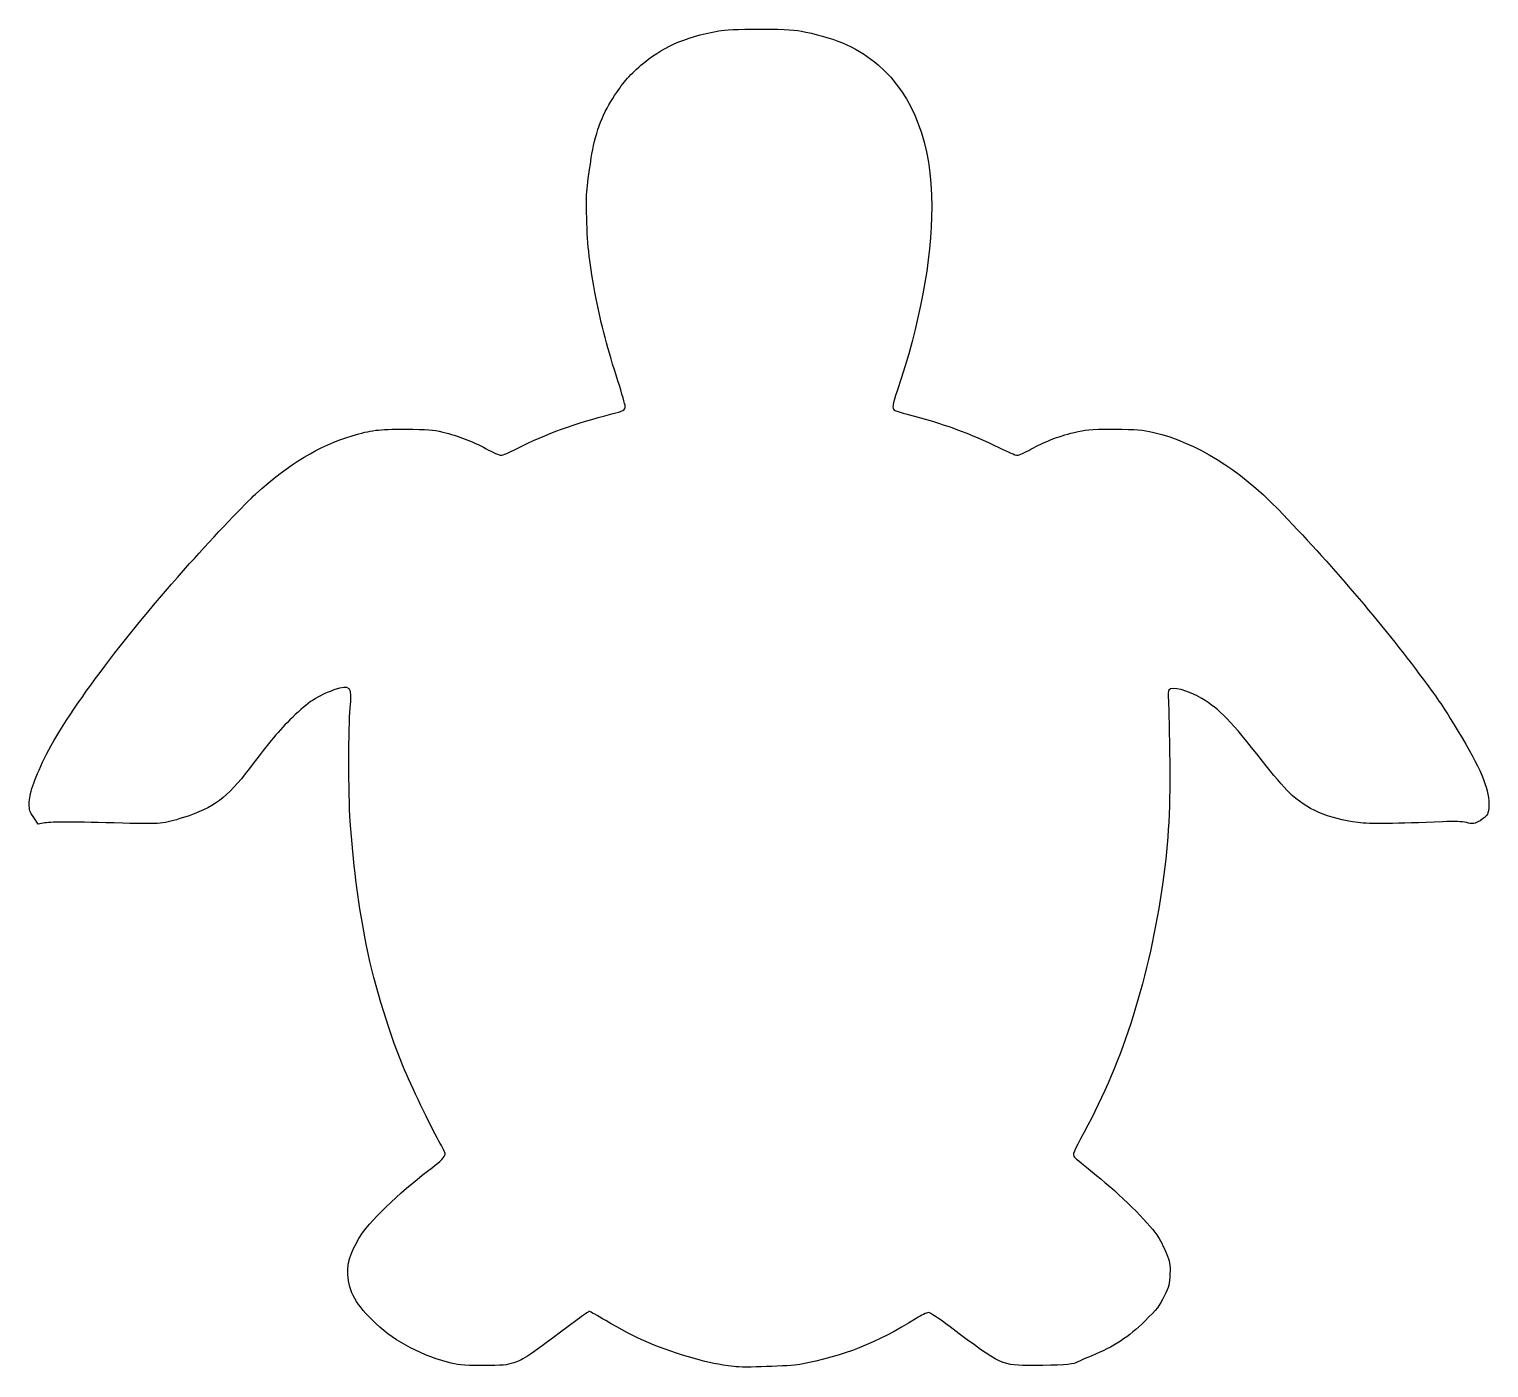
# Model space of a CAD drawing. Extents: x 0 to 212, y 0 to 194.
import ezdxf

# ---------------------------------------------------------------- set-up
doc = ezdxf.new("R2010")
doc.units = 0
doc.layers.add('Layer_1', color=7, linetype='CONTINUOUS')

msp = doc.modelspace()

# ---------------------------------------------------------------- linework, layer by layer
at = {"layer": 'Layer_1', "color": 5}
msp.add_lwpolyline([(2.281627, 78.917296), (1.30006, 78.768756), (0.650033, 79.712574)], dxfattribs=at)
msp.add_lwpolyline([(102.217192, 0.05851)], close=True, dxfattribs=at)
for points in [[(88.713615, 188.822987), (91.66303, 191.40154), (94.864015, 192.821207), (100.012326, 193.834072)], [(100.012326, 193.834072), (100.774305, 193.983982), (102.756201, 194.058502), (105.92135, 194.056253)], [(105.92135, 194.056253), (110.211093, 194.053153), (110.876441, 194.012433), (112.624118, 193.645471)], [(112.624118, 193.645471), (117.209001, 192.682787), (120.408095, 191.228949), (123.104671, 188.882547)], [(84.629552, 184.017037), (86.11153, 186.31117), (86.894738, 187.232815), (88.713615, 188.822987)], [(123.104671, 188.882547), (128.287682, 184.372595), (130.885967, 177.49933), (130.878487, 168.318453)], [(81.513137, 175.373996), (82.020047, 178.731008), (83.037245, 181.55211), (84.629552, 184.017037)], [(80.843019, 166.814383), (80.740919, 170.078599), (80.770419, 170.455317), (81.513137, 175.373996)], [(130.878487, 168.318453), (130.872487, 160.488829), (129.141, 151.272193), (125.861076, 141.605019)], [(82.228836, 154.926721), (81.206238, 160.312153), (80.987788, 162.186056), (80.843019, 166.814383)], [(85.367961, 143.033687), (83.957013, 147.417339), (82.879795, 151.498532), (82.228836, 154.926721)], [(86.430409, 139.362863), (86.430409, 139.566323), (85.9523, 141.21819), (85.367961, 143.033687)], [(125.861076, 141.605019), (125.187577, 139.619963), (125.111957, 139.095813), (125.457677, 138.808884)], [(70.689996, 133.201773), (75.122468, 135.43636), (79.041222, 136.869217), (84.490132, 138.247695)], [(84.490132, 138.247695), (86.160049, 138.670154), (86.430409, 138.825544), (86.430409, 139.362863)], [(125.457677, 138.808884), (125.579656, 138.707654), (126.484345, 138.420795), (127.468103, 138.171425)], [(127.468103, 138.171425), (132.334095, 136.937967), (136.597118, 135.38275), (140.627641, 133.370623)], [(46.831169, 135.07413), (49.639972, 135.921139), (50.57452, 136.037789), (54.504073, 136.031809)], [(54.504073, 136.031809), (57.874678, 136.026809), (58.482787, 135.980109), (59.972114, 135.612859)], [(59.972114, 135.612859), (62.3155, 135.03506), (64.175757, 134.323052), (66.260113, 133.206183)], [(145.271883, 133.129244), (147.2041, 134.213932), (149.092546, 134.949601), (151.517802, 135.562439)], [(151.517802, 135.562439), (153.245279, 135.998959), (153.630939, 136.030319), (157.250433, 136.028579)], [(157.250433, 136.028579), (160.815047, 136.026579), (161.288946, 135.989279), (163.071253, 135.566749)], [(163.071253, 135.566749), (169.267432, 134.097872), (175.392222, 130.304018), (181.151082, 124.367629)], [(32.821612, 126.615445), (37.745598, 131.041837), (42.022206, 133.623973), (46.831169, 135.07413)], [(140.627641, 133.370623), (141.865579, 132.752624), (143.063347, 132.246985), (143.289346, 132.246985)], [(66.260113, 133.206183), (67.244662, 132.678624), (68.21802, 132.246985), (68.42315, 132.246985)], [(68.42315, 132.246985), (68.628269, 132.246985), (69.648358, 132.676644), (70.689996, 133.201773)], [(143.289346, 132.246985), (143.515346, 132.246985), (144.407484, 132.644004), (145.271883, 133.129244)], [(23.268254, 116.537552), (26.874774, 120.549745), (31.490151, 125.418537), (32.821612, 126.615445)], [(181.151082, 124.367629), (188.581519, 116.708142), (196.167286, 107.820247), (202.157566, 99.7553)], [(2.240193, 88.32623), (5.162106, 94.432539), (13.726269, 105.92225), (23.268254, 116.537552)], [(202.157566, 99.7553), (204.571942, 96.504746), (204.807272, 96.153516), (207.215248, 92.206773)], [(44.197901, 98.208323), (41.869732, 97.407314), (40.429256, 96.456916), (38.176108, 94.23526)], [(46.55375, 95.558168), (46.888137, 98.678252), (46.57796, 99.027182), (44.197901, 98.208323)], [(165.255239, 98.189423), (165.163739, 98.051923), (165.132049, 97.542544), (165.184839, 97.057475)], [(170.036911, 96.980735), (168.022934, 98.180323), (165.648588, 98.780502), (165.255239, 98.189423)], [(46.55725, 79.154035), (46.283953, 83.122579), (46.281831, 93.021122), (46.55375, 95.558168)], [(165.184839, 97.057475), (165.237639, 96.572406), (165.327269, 93.040222), (165.384059, 89.208178)], [(178.847856, 87.885271), (174.303094, 93.709941), (172.632026, 95.434978), (170.036911, 96.980735)], [(38.176108, 94.23526), (36.09518, 92.183413), (35.011595, 90.897935), (31.931335, 86.826932)], [(207.215248, 92.206773), (210.394522, 86.995822), (211.66631, 83.995247), (211.66631, 81.705121)], [(165.384059, 89.208178), (165.502249, 81.232882), (165.250009, 76.41123), (164.39671, 70.3346)], [(0, 81.724191), (0, 83.097109), (0.638666, 84.979305), (2.240193, 88.32623)], [(31.931335, 86.826932), (28.677681, 82.52678), (26.764646, 81.099782), (22.396627, 79.714694)], [(182.673949, 83.373678), (182.00782, 84.011787), (180.286073, 86.042004), (178.847856, 87.885271)], [(192.741682, 78.968216), (188.29, 79.557785), (185.284535, 80.872922), (182.673949, 83.373678)], [(0.650033, 79.712574), (0.076438, 80.545393), (0, 80.781943), (0, 81.724191)], [(211.66631, 81.705121), (211.66631, 80.596043), (211.60621, 80.344383), (211.236391, 79.904884)], [(13.595218, 78.892096), (6.435107, 79.085366), (3.436376, 79.092046), (2.281627, 78.917296)], [(22.396627, 79.714694), (19.347463, 78.747806), (19.256342, 78.739296), (13.595218, 78.892096)], [(48.710717, 62.132534), (47.618195, 68.044584), (46.968854, 73.177116), (46.55725, 79.154035)], [(204.939901, 79.089656), (198.272983, 78.797876), (194.3247, 78.758566), (192.741682, 78.968216)], [(208.421566, 78.973216), (207.746647, 79.135125), (206.744608, 79.168635), (204.939901, 79.089656)], [(210.087853, 79.069916), (209.446364, 78.780636), (209.267544, 78.770256), (208.421566, 78.973216)], [(211.236391, 79.904884), (210.999941, 79.623875), (210.483112, 79.248135), (210.087853, 79.069916)], [(164.39671, 70.3346), (162.465614, 56.582474), (158.6729, 44.520524), (152.99906, 34.086752)], [(54.187954, 43.699926), (51.976458, 49.062667), (49.727111, 56.632404), (48.710717, 62.132534)], [(59.427685, 32.774024), (58.108387, 35.11437), (55.396702, 40.768791), (54.187954, 43.699926)], [(152.99906, 34.086752), (151.371433, 31.093667), (151.272093, 30.841958), (151.569072, 30.463568)], [(60.324883, 30.861218), (60.324883, 31.037907), (59.921144, 31.898666), (59.427685, 32.774024)], [(58.475097, 28.954511), (59.612745, 29.783079), (60.324883, 30.517138), (60.324883, 30.861218)], [(151.569072, 30.463568), (151.686402, 30.314078), (153.13176, 29.11314), (154.780997, 27.794793)], [(48.159029, 19.195917), (49.699751, 21.478263), (54.685073, 26.194165), (58.475097, 28.954511)], [(154.780997, 27.794793), (158.079721, 25.157887), (162.275374, 21.023394), (163.509772, 19.193237)], [(46.80738, 16.638282), (47.130301, 17.4221), (47.738542, 18.573038), (48.159029, 19.195917)], [(163.509772, 19.193237), (163.930891, 18.568888), (164.54767, 17.3903), (164.88041, 16.574162)], [(46.218934, 13.890256), (46.220034, 14.984265), (46.321839, 15.459744), (46.80738, 16.638282)], [(164.88041, 16.574162), (165.444189, 15.191314), (165.481219, 14.980385), (165.424469, 13.476037)], [(49.736331, 6.826138), (47.120654, 9.446514), (46.216316, 11.262721), (46.218934, 13.890256)], [(165.424469, 13.476037), (165.368469, 11.99168), (165.301619, 11.73404), (164.59379, 10.274293)], [(164.59379, 10.274293), (163.910981, 8.866165), (163.592162, 8.457606), (161.771945, 6.658319)], [(60.677663, 0.701639), (56.19315, 1.949927), (52.591227, 3.966133), (49.736331, 6.826138)], [(79.481041, 6.867008), (72.117773, 1.352338), (71.806834, 1.141608), (70.276346, 0.628899)], [(81.244928, 8.067296), (81.157828, 8.069296), (80.364069, 7.528337), (79.481041, 6.867008)], [(83.608174, 6.737959), (82.395506, 7.467927), (81.332048, 8.066136), (81.244928, 8.067296)], [(96.496962, 1.220178), (91.63928, 2.553006), (87.904067, 4.152083), (83.608174, 6.737959)], [(128.619231, 7.041488), (122.759371, 3.407094), (118.139699, 1.581507), (111.74218, 0.372059)], [(130.399438, 7.893047), (130.175459, 7.893047), (129.37437, 7.509837), (128.619231, 7.041488)], [(133.533433, 5.84572), (131.890466, 7.079288), (130.644798, 7.893047), (130.399438, 7.893047)], [(161.771945, 6.658319), (159.440699, 4.353873), (157.286183, 2.948715), (154.005868, 1.593307)], [(145.696982, 0.23688), (140.91893, 0.23698), (141.13822, 0.13586), (133.533433, 5.84572)], [(65.704734, 0.22767), (62.634379, 0.23467), (62.21284, 0.27437), (60.677663, 0.701639)], [(70.276346, 0.628899), (69.166768, 0.2572), (68.752229, 0.22083), (65.704734, 0.22767)], [(102.217172, 0.05851), (99.838856, 0.383529), (98.712598, 0.612249), (96.496962, 1.220178)], [(111.74218, 0.372059), (110.393412, 0.11709), (103.45901, -0.11119), (102.217192, 0.05851)], [(151.782392, 0.620609), (151.312983, 0.354809), (149.441596, 0.23681), (145.696982, 0.23688)], [(154.005868, 1.593307), (152.97698, 1.168188), (151.976422, 0.730469), (151.782392, 0.620609)]]:
    msp.add_open_spline(points, degree=3, dxfattribs=at)

doc.saveas('drawing.dxf')
